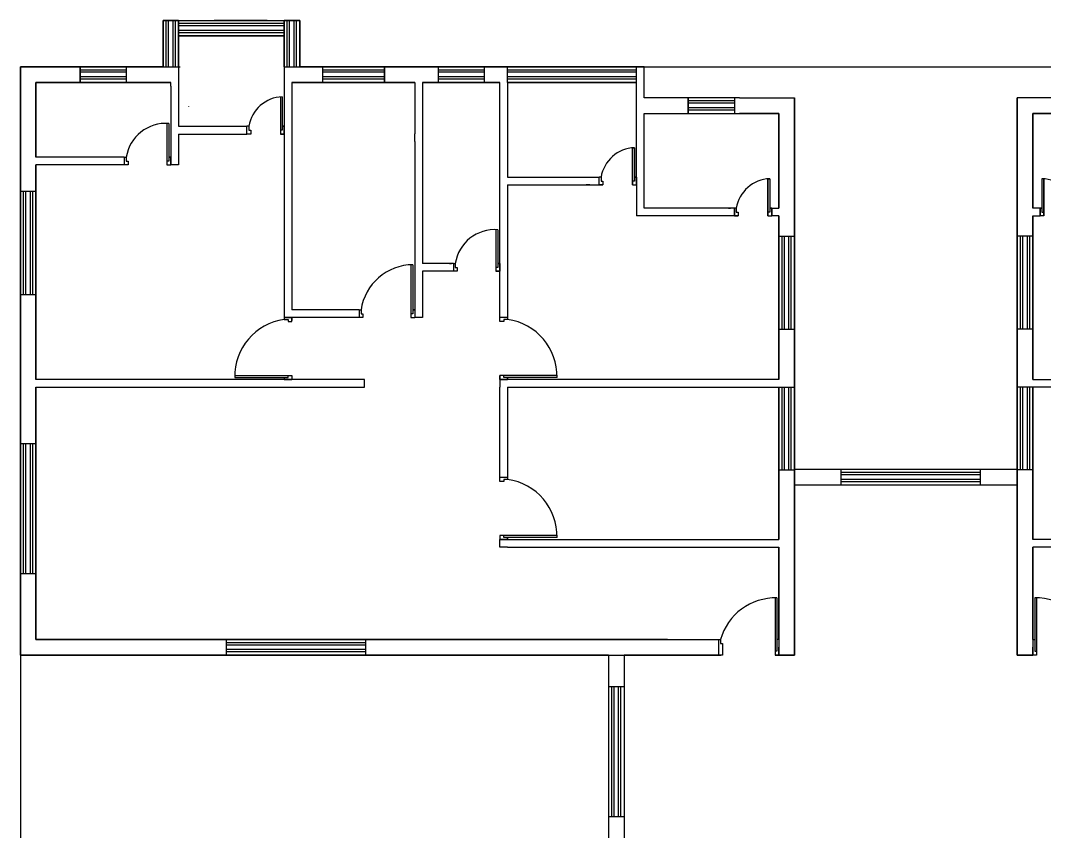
# Model space of a CAD drawing. Header units: inches. Extents: x 7 to 8291, y 3 to 1714.
# Drawn here: x 7 to 669, y 950 to 1474 of the extents above; entities that cross this region are included whole.
import ezdxf

# ---------------------------------------------------------------- set-up
doc = ezdxf.new("R2010")
doc.units = ezdxf.units.IN
doc.header["$MEASUREMENT"] = 0
doc.layers.add('doors', color=6, linetype='Continuous')
doc.layers.add('windows', color=40, linetype='Continuous')

msp = doc.modelspace()

# ---------------------------------------------------------------- linework, layer by layer
for p, q in [((99.168, 1444.109), (99.168, 1474.109)), ((99.168, 1474.109), (109.168, 1474.109)), ((177.475, 1474.109), (187.475, 1474.109)), ((177.475, 1444.109), (177.475, 1474.109)), ((177.475, 1474.109), (187.475, 1474.109)), ((187.475, 1464.109), (187.475, 1474.109)), ((109.168, 1444.109), (109.168, 1464.109)), ((177.475, 1444.109), (177.475, 1464.109)), ((187.475, 1444.109), (187.475, 1464.109)), ((187.475, 1444.109), (187.475, 1464.109)), ((7.076, 1444.109), (99.168, 1444.109)), ((7.076, 1444.109), (99.168, 1444.109)), ((109.168, 1444.109), (109.168, 1434.109)), ((177.475, 1444.109), (177.475, 1431.609)), ((404.984, 1444.109), (409.984, 1444.109)), ((409.984, 1444.109), (970.677, 1444.109)), ((409.984, 1424.109), (409.984, 1444.109)), ((17.076, 1434.109), (17.076, 1385.757)), ((17.076, 1434.109), (104.168, 1434.109)), ((17.076, 1434.109), (17.076, 1385.757)), ((104.168, 1431.609), (104.168, 1434.109)), ((182.475, 1434.109), (261.863, 1434.109)), ((261.863, 1434.109), (261.863, 1400.87)), ((266.863, 1434.109), (266.863, 1317.115)), ((266.863, 1434.109), (316.771, 1434.109)), ((266.863, 1434.109), (266.863, 1317.115)), ((316.771, 1367.843), (316.771, 1434.109)), ((321.771, 1434.109), (321.771, 1372.843)), ((404.984, 1434.109), (321.771, 1434.109)), ((404.984, 1372.843), (404.984, 1434.109)), ((437.375, 1424.109), (409.984, 1424.109)), ((471.709, 1424.109), (437.375, 1424.109)), ((471.709, 1424.109), (507.076, 1424.109)), ((686.443, 1424.109), (651.076, 1424.109)), ((115.722, 1418.658), (115.722, 1418.641)), ((409.984, 1414.109), (497.076, 1414.109)), ((409.984, 1352.843), (409.984, 1414.109)), ((497.076, 1414.109), (471.709, 1414.109)), ((497.076, 1414.109), (497.076, 1352.843)), ((661.076, 1414.109), (661.076, 1352.843)), ((748.168, 1414.109), (661.076, 1414.109)), ((661.076, 1414.109), (686.443, 1414.109)), ((109.168, 1405.757), (153.388, 1405.757)), ((153.388, 1400.757), (153.388, 1405.757)), ((109.168, 1400.757), (153.388, 1400.757)), ((109.168, 1400.757), (109.168, 1380.757)), ((261.863, 1395.87), (261.863, 1400.87)), ((261.863, 1395.87), (261.863, 1400.87)), ((261.863, 1395.87), (261.863, 1312.115)), ((261.863, 1395.87), (261.863, 1312.115)), ((74.148, 1385.757), (17.076, 1385.757)), ((74.148, 1385.757), (74.148, 1380.757)), ((104.168, 1385.757), (104.168, 1380.757)), ((17.076, 1380.757), (17.076, 1242.166)), ((17.076, 1380.757), (17.076, 1242.166)), ((74.148, 1380.757), (17.076, 1380.757)), ((109.168, 1380.757), (104.168, 1380.757)), ((321.771, 1372.843), (380.897, 1372.843)), ((372.482, 1372.843), (373.732, 1372.843)), ((380.897, 1367.843), (380.897, 1372.843)), ((404.984, 1372.843), (404.984, 1367.843)), ((316.771, 1317.115), (316.771, 1367.843)), ((316.771, 1317.115), (316.771, 1367.843)), ((321.771, 1367.843), (321.771, 1282.185)), ((321.771, 1367.843), (321.771, 1282.185)), ((321.771, 1367.843), (380.897, 1367.843)), ((374.982, 1367.843), (372.482, 1367.843)), ((404.984, 1367.843), (404.984, 1347.843)), ((468.306, 1352.843), (409.984, 1352.843)), ((443.868, 1352.936), (443.868, 1352.918)), ((464.575, 1352.843), (465.825, 1352.843)), ((468.306, 1352.843), (468.306, 1347.843)), ((492.393, 1352.843), (497.076, 1352.843)), ((492.393, 1352.843), (492.393, 1347.843)), ((665.759, 1352.843), (661.076, 1352.843)), ((665.759, 1352.843), (665.759, 1347.843)), ((468.306, 1347.843), (404.984, 1347.843)), ((468.306, 1347.843), (409.984, 1347.843)), ((467.075, 1347.843), (464.575, 1347.843)), ((497.076, 1347.843), (492.393, 1347.843)), ((497.076, 1347.843), (497.076, 1242.166)), ((661.076, 1347.843), (661.076, 1242.166)), ((661.076, 1347.843), (665.759, 1347.843)), ((286.751, 1317.115), (266.863, 1317.115)), ((284.27, 1317.115), (285.52, 1317.115)), ((284.27, 1317.115), (285.52, 1317.115)), ((286.751, 1317.115), (286.751, 1312.115)), ((316.771, 1317.115), (316.771, 1312.115)), ((261.863, 1312.115), (261.863, 1282.181)), ((266.863, 1312.115), (266.863, 1282.181)), ((286.751, 1312.115), (266.863, 1312.115)), ((286.751, 1312.115), (266.863, 1312.115)), ((266.863, 1312.115), (266.863, 1282.181)), ((286.77, 1312.115), (284.27, 1312.115)), ((286.77, 1312.115), (284.27, 1312.115)), ((316.771, 1282.185), (316.771, 1312.115)), ((316.771, 1282.185), (316.771, 1312.115)), ((225.843, 1287.181), (182.475, 1287.181)), ((225.843, 1287.181), (182.475, 1287.181)), ((225.843, 1287.181), (225.843, 1282.181)), ((261.863, 1287.181), (261.863, 1282.181)), ((182.475, 1282.181), (177.475, 1282.181)), ((225.843, 1282.181), (182.475, 1282.181)), ((225.843, 1282.181), (182.475, 1282.181)), ((266.863, 1282.181), (261.863, 1282.181)), ((266.863, 1282.181), (261.863, 1282.181)), ((321.771, 1282.185), (316.771, 1282.185)), ((177.475, 1242.166), (17.076, 1242.166)), ((177.475, 1242.166), (182.475, 1242.166)), ((229.274, 1242.166), (182.475, 1242.166)), ((229.274, 1237.166), (229.274, 1242.166)), ((229.274, 1239.666), (229.274, 1239.666)), ((316.771, 1242.166), (316.771, 1237.166)), ((316.771, 1242.166), (321.771, 1242.166)), ((409.984, 1242.166), (321.771, 1242.166)), ((497.076, 1242.166), (409.984, 1242.166)), ((661.076, 1242.166), (748.168, 1242.166)), ((17.076, 1237.166), (17.076, 1074.109)), ((17.076, 1237.166), (17.076, 1074.109)), ((17.076, 1237.166), (229.274, 1237.166)), ((316.771, 1178.832), (316.771, 1237.166)), ((321.771, 1237.166), (321.771, 1178.832)), ((321.771, 1237.166), (497.076, 1237.166)), ((497.076, 1237.166), (497.076, 1138.812)), ((661.076, 1237.166), (661.076, 1138.812)), ((836.381, 1237.166), (661.076, 1237.166)), ((321.771, 1178.832), (316.771, 1178.832)), ((507.076, 1184.126), (651.076, 1184.126)), ((507.076, 1174.126), (651.076, 1174.126)), ((627.223, 1174.304), (627.223, 1174.322)), ((316.771, 1133.812), (316.771, 1138.812)), ((321.771, 1138.812), (316.771, 1138.812)), ((321.771, 1138.812), (497.076, 1138.812)), ((409.984, 1138.588), (404.984, 1138.588)), ((836.381, 1138.812), (661.076, 1138.812)), ((321.771, 1133.812), (316.771, 1133.812)), ((321.771, 1133.812), (497.076, 1133.812)), ((497.076, 1133.812), (497.076, 1074.109)), ((661.076, 1133.812), (661.076, 1074.109)), ((836.381, 1133.812), (661.076, 1133.812)), ((7.076, 1074.126), (7.076, 930.126)), ((17.076, 1074.126), (425.076, 1074.126)), ((17.076, 1074.126), (170.027, 1074.126)), ((17.076, 1074.109), (458.097, 1074.109)), ((196.048, 1074.126), (196.048, 1074.109)), ((377.076, 1074.126), (377.076, 1074.109)), ((387.076, 1074.126), (387.076, 1074.109)), ((458.097, 1074.109), (458.097, 1064.126)), ((497.076, 1074.109), (497.076, 1064.126)), ((507.076, 1074.126), (507.076, 1074.109)), ((507.076, 1074.126), (507.076, 1074.109)), ((507.076, 1074.126), (507.076, 1074.109)), ((651.076, 1074.126), (651.076, 1074.109)), ((661.076, 1074.109), (661.076, 1064.126)), ((17.076, 1064.126), (387.076, 1064.126)), ((17.076, 1064.126), (387.076, 1064.126)), ((17.076, 1064.126), (377.076, 1064.126)), ((387.076, 1064.126), (387.076, 930.126)), ((387.076, 1064.126), (397.076, 1064.126)), ((397.076, 1064.126), (397.076, 930.126)), ((397.076, 1064.126), (459.556, 1064.126)), ((397.076, 1064.126), (459.556, 1064.126)), ((458.097, 1064.126), (397.076, 1064.126))]:
    msp.add_line(p, q)
at = {"color": 31, "true_color": 0xfecc66}
for p, q in [((537.223, 1174.304), (537.223, 1184.304)), ((627.223, 1174.304), (627.223, 1184.304)), ((397.032, 1043.687), (387.032, 1043.687)), ((397.032, 959.687), (387.032, 959.687)), ((397.032, 959.687), (387.032, 959.687))]:
    msp.add_line(p, q, dxfattribs=at)
for points in [[(387.076, 1064.126), (7.076, 1064.126), (7.076, 1444.109), (110.253, 1444.109)], [(387.076, 1064.126), (7.076, 1064.126), (7.076, 1444.109), (110.253, 1444.109)], [(99.168, 1444.109), (7.076, 1444.109), (7.076, 1064.126), (377.076, 1064.126)], [(377.076, 1064.126), (7.076, 1064.126), (7.076, 1444.109), (99.168, 1444.109)], [(377.076, 1064.126), (7.076, 1064.126), (7.076, 1444.109), (99.168, 1444.109)], [(377.076, 1064.126), (7.076, 1064.126), (7.076, 1444.109), (99.168, 1444.109)], [(7.076, 1314.126), (7.076, 1444.109), (99.168, 1444.109)], [(7.076, 1314.126), (7.076, 1444.109), (99.168, 1444.109)], [(409.984, 1444.109), (187.475, 1444.109)], [(187.475, 1444.109), (409.984, 1444.109)], [(187.475, 1444.109), (409.984, 1444.109)], [(187.475, 1444.109), (409.984, 1444.109)], [(187.475, 1444.109), (404.984, 1444.109)], [(187.475, 1444.109), (404.984, 1444.109)], [(187.475, 1444.109), (404.984, 1444.109)], [(187.475, 1444.109), (404.984, 1444.109)], [(17.076, 1385.757), (17.076, 1434.109), (104.168, 1434.109)], [(104.168, 1434.109), (17.076, 1434.109), (17.076, 1385.757)], [(17.076, 1385.757), (17.076, 1434.109), (104.168, 1434.109)], [(17.076, 1385.757), (17.076, 1434.109), (104.168, 1434.109)], [(17.076, 1385.757), (17.076, 1434.109), (104.168, 1434.109)], [(104.168, 1431.609), (104.168, 1380.757)], [(109.168, 1434.109), (109.168, 1405.757)], [(177.475, 1431.609), (177.475, 1380.757)], [(182.475, 1434.109), (261.863, 1434.109)], [(261.863, 1434.109), (182.475, 1434.109)], [(182.475, 1434.109), (182.475, 1395.87)], [(182.475, 1434.109), (261.863, 1434.109)], [(266.863, 1434.109), (316.771, 1434.109)], [(316.771, 1434.109), (266.863, 1434.109)], [(266.863, 1434.109), (316.771, 1434.109)], [(507.076, 1424.109), (507.076, 1064.126), (494.576, 1064.126)], [(507.076, 1424.109), (507.076, 1064.126), (494.576, 1064.126)], [(507.076, 1424.109), (507.076, 1064.126), (494.576, 1064.126)], [(507.076, 1424.109), (507.076, 1064.126), (494.576, 1064.126)], [(497.076, 1064.126), (507.076, 1064.126), (507.076, 1424.109)], [(507.076, 1424.109), (507.076, 1064.126), (497.076, 1064.126)], [(507.076, 1424.109), (507.076, 1064.126), (497.076, 1064.126)], [(507.076, 1424.109), (507.076, 1064.126), (497.076, 1064.126)], [(661.076, 1064.126), (651.076, 1064.126), (651.076, 1424.109)], [(651.076, 1424.109), (651.076, 1064.126), (661.076, 1064.126)], [(661.076, 1064.126), (651.076, 1064.126), (651.076, 1424.109)], [(651.076, 1424.109), (651.076, 1064.126), (661.076, 1064.126)], [(651.076, 1424.109), (651.076, 1064.126), (661.076, 1064.126)], [(651.076, 1424.109), (651.076, 1064.126), (661.076, 1064.126)], [(497.076, 1414.109), (497.076, 1352.843)], [(497.076, 1352.843), (497.076, 1414.109)], [(497.076, 1414.109), (497.076, 1352.843)], [(661.076, 1414.109), (661.076, 1352.843)], [(661.076, 1352.843), (661.076, 1414.109)], [(661.076, 1414.109), (661.076, 1352.843)], [(182.475, 1395.87), (182.475, 1287.181)], [(182.475, 1395.87), (182.475, 1287.181)], [(17.076, 1242.166), (17.076, 1380.757)], [(17.076, 1380.757), (17.076, 1242.166)], [(17.076, 1242.166), (17.076, 1380.757)], [(177.475, 1380.757), (177.475, 1282.181)], [(177.475, 1380.757), (177.475, 1282.181)], [(497.076, 1347.843), (497.076, 1242.166)], [(497.076, 1242.166), (497.076, 1347.843)], [(497.076, 1347.843), (497.076, 1242.166)], [(661.076, 1347.843), (661.076, 1242.166)], [(661.076, 1242.166), (661.076, 1347.843)], [(661.076, 1347.843), (661.076, 1242.166)], [(425.076, 1074.126), (17.076, 1074.126), (17.076, 1237.166)], [(17.076, 1237.166), (17.076, 1074.109), (458.097, 1074.109)], [(425.076, 1074.126), (17.076, 1074.126), (17.076, 1237.166)], [(497.076, 1237.166), (497.076, 1138.812)], [(497.076, 1138.812), (497.076, 1237.166)], [(497.076, 1237.166), (497.076, 1138.812)], [(661.076, 1237.166), (661.076, 1138.812)], [(661.076, 1138.812), (661.076, 1237.166)], [(661.076, 1237.166), (661.076, 1138.812)], [(497.076, 1074.109), (497.076, 1133.812)], [(497.076, 1133.812), (497.076, 1074.126)], [(661.076, 1074.109), (661.076, 1133.812)], [(661.076, 1133.812), (661.076, 1074.126)], [(459.556, 1064.126), (397.076, 1064.126)], [(459.556, 1064.126), (397.076, 1064.126)], [(459.556, 1064.126), (397.076, 1064.126)], [(459.556, 1064.126), (397.076, 1064.126)]]:
    msp.add_lwpolyline(points)
for points in [[(537.223, 1182.304), (627.223, 1182.304)], [(537.223, 1180.804), (627.223, 1180.804)], [(537.223, 1177.804), (627.223, 1177.804)], [(537.223, 1176.304), (627.223, 1176.304)], [(389.032, 959.687), (389.032, 1043.687)], [(390.532, 959.687), (390.532, 1043.687)], [(393.532, 959.687), (393.532, 1043.687)], [(395.032, 959.687), (395.032, 1043.687)]]:
    msp.add_lwpolyline(points, dxfattribs=at)
msp.add_arc((461.076, 1074.109), 36, 179.972144, 180)
at = {"layer": 'doors', "color": 215, "true_color": 0xa953a0}
for p, q in [((174.975, 1424.73), (174.975, 1400.757)), ((174.975, 1424.714), (174.975, 1400.757)), ((176.225, 1424.811), (176.225, 1403.257)), ((176.225, 1424.811), (176.225, 1403.257)), ((101.668, 1407.634), (101.668, 1380.757)), ((101.668, 1404.714), (101.668, 1380.757)), ((102.918, 1407.568), (102.918, 1383.257)), ((102.918, 1404.811), (102.918, 1383.257)), ((154.638, 1405.757), (153.388, 1405.757)), ((153.388, 1400.757), (153.388, 1405.757)), ((154.638, 1405.757), (154.638, 1403.257)), ((154.638, 1403.257), (155.888, 1403.257)), ((155.888, 1403.257), (155.888, 1400.757)), ((176.225, 1403.257), (174.975, 1403.257)), ((176.225, 1403.257), (174.975, 1403.257)), ((176.225, 1405.757), (177.475, 1405.757)), ((155.888, 1400.757), (153.388, 1400.757)), ((155.888, 1400.757), (153.388, 1400.757)), ((177.475, 1400.757), (174.975, 1400.757)), ((174.975, 1400.757), (177.475, 1400.757)), ((177.475, 1400.757), (174.975, 1400.757)), ((402.484, 1391.816), (403.734, 1391.897)), ((402.484, 1367.843), (402.484, 1391.816)), ((403.734, 1391.897), (403.734, 1372.843)), ((74.148, 1385.757), (74.148, 1380.757)), ((74.148, 1385.757), (75.398, 1385.757)), ((75.398, 1385.757), (75.398, 1383.257)), ((75.398, 1385.757), (75.398, 1383.257)), ((75.398, 1383.257), (76.648, 1383.257)), ((76.648, 1383.257), (76.648, 1380.757)), ((76.648, 1383.257), (76.648, 1380.757)), ((102.918, 1383.257), (101.668, 1383.257)), ((102.918, 1383.257), (101.668, 1383.257)), ((104.168, 1385.757), (102.918, 1385.757)), ((102.918, 1385.757), (104.168, 1385.757)), ((104.168, 1380.757), (104.168, 1385.757)), ((104.168, 1385.757), (104.168, 1380.757)), ((76.648, 1380.757), (74.148, 1380.757)), ((101.668, 1380.757), (104.168, 1380.757)), ((382.147, 1372.843), (380.897, 1372.843)), ((380.897, 1367.843), (380.897, 1372.843)), ((382.147, 1372.843), (382.147, 1370.343)), ((382.147, 1370.343), (383.397, 1370.343)), ((383.397, 1370.343), (383.397, 1367.843)), ((403.734, 1370.343), (402.484, 1370.343)), ((402.484, 1370.343), (402.484, 1367.843)), ((404.984, 1372.843), (403.734, 1372.843)), ((403.734, 1372.843), (403.734, 1370.343)), ((404.984, 1367.843), (404.984, 1372.843)), ((489.893, 1371.816), (491.143, 1371.897)), ((489.893, 1347.843), (489.893, 1371.816)), ((491.143, 1371.897), (491.143, 1352.843)), ((668.259, 1371.816), (667.009, 1371.897)), ((667.009, 1371.897), (667.009, 1352.843)), ((668.259, 1347.843), (668.259, 1371.816)), ((383.397, 1367.843), (380.897, 1367.843)), ((402.484, 1367.843), (404.984, 1367.843)), ((469.556, 1352.843), (468.306, 1352.843)), ((468.306, 1347.843), (468.306, 1352.843)), ((469.556, 1352.843), (469.556, 1350.343)), ((469.556, 1350.343), (470.806, 1350.343)), ((470.806, 1350.343), (470.806, 1347.843)), ((491.143, 1350.343), (489.893, 1350.343)), ((489.893, 1350.343), (489.893, 1347.843)), ((492.393, 1352.843), (491.143, 1352.843)), ((491.143, 1352.843), (491.143, 1350.343)), ((492.393, 1347.843), (492.393, 1352.843)), ((665.759, 1347.843), (665.759, 1352.843)), ((665.759, 1352.843), (667.009, 1352.843)), ((667.009, 1352.843), (667.009, 1350.343)), ((667.009, 1350.343), (668.259, 1350.343)), ((668.259, 1350.343), (668.259, 1347.843)), ((470.806, 1347.843), (468.306, 1347.843)), ((489.893, 1347.843), (492.393, 1347.843)), ((668.259, 1347.843), (665.759, 1347.843)), ((314.271, 1338.992), (314.271, 1312.115)), ((314.271, 1338.992), (314.271, 1312.115)), ((315.521, 1338.926), (315.521, 1314.615)), ((315.521, 1338.926), (315.521, 1314.615)), ((286.751, 1317.115), (286.751, 1312.115)), ((286.751, 1317.115), (288.001, 1317.115)), ((286.751, 1317.115), (286.751, 1312.115)), ((288.001, 1317.115), (288.001, 1314.615)), ((288.001, 1317.115), (288.001, 1314.615)), ((288.001, 1317.115), (288.001, 1314.615)), ((288.001, 1317.115), (288.001, 1314.615)), ((316.771, 1317.115), (316.771, 1312.115)), ((316.771, 1317.115), (316.771, 1312.115)), ((259.363, 1316.308), (259.363, 1282.181)), ((259.363, 1316.308), (259.363, 1282.181)), ((260.613, 1316.343), (260.613, 1284.681)), ((260.613, 1316.343), (260.613, 1284.681)), ((289.251, 1312.115), (286.751, 1312.115)), ((288.001, 1314.615), (289.251, 1314.615)), ((288.001, 1314.615), (289.251, 1314.615)), ((289.251, 1314.615), (289.251, 1312.115)), ((289.251, 1314.615), (289.251, 1312.115)), ((289.251, 1314.615), (289.251, 1312.115)), ((289.251, 1314.615), (289.251, 1312.115)), ((315.521, 1314.615), (314.271, 1314.615)), ((315.521, 1314.615), (314.271, 1314.615)), ((315.521, 1314.615), (314.271, 1314.615)), ((315.521, 1314.615), (314.271, 1314.615)), ((315.521, 1314.615), (314.271, 1314.615)), ((315.521, 1314.615), (314.271, 1314.615)), ((314.271, 1312.115), (316.771, 1312.115)), ((314.271, 1312.115), (316.771, 1312.115)), ((225.843, 1287.181), (225.843, 1282.181)), ((225.843, 1287.181), (227.093, 1287.181)), ((225.843, 1287.181), (225.843, 1282.181)), ((225.843, 1287.181), (227.093, 1287.181)), ((227.093, 1287.181), (227.093, 1284.681)), ((227.093, 1287.181), (227.093, 1284.681)), ((227.093, 1287.181), (227.093, 1284.681)), ((227.093, 1287.181), (227.093, 1284.681)), ((227.093, 1284.681), (228.343, 1284.681)), ((227.093, 1284.681), (228.343, 1284.681)), ((228.343, 1284.681), (228.343, 1282.181)), ((228.343, 1284.681), (228.343, 1282.181)), ((228.343, 1284.681), (228.343, 1282.181)), ((228.343, 1284.681), (228.343, 1282.181)), ((260.613, 1284.681), (259.363, 1284.681)), ((260.613, 1284.681), (259.363, 1284.681)), ((261.863, 1287.181), (261.863, 1282.181)), ((261.863, 1287.181), (261.863, 1282.181)), ((177.475, 1282.185), (177.475, 1280.935)), ((177.475, 1282.185), (182.475, 1282.185)), ((177.475, 1282.185), (177.475, 1280.935)), ((177.475, 1282.185), (182.475, 1282.185)), ((177.475, 1280.935), (179.975, 1280.935)), ((177.475, 1280.935), (179.975, 1280.935)), ((179.975, 1280.935), (179.975, 1279.685)), ((179.975, 1280.935), (179.975, 1279.685)), ((179.975, 1279.685), (182.475, 1279.685)), ((179.975, 1279.685), (182.475, 1279.685)), ((182.475, 1279.685), (182.475, 1282.185)), ((182.475, 1279.685), (182.475, 1282.185)), ((228.343, 1282.181), (225.843, 1282.181)), ((228.343, 1282.181), (225.843, 1282.181)), ((259.363, 1282.181), (261.863, 1282.181)), ((259.363, 1282.181), (261.863, 1282.181)), ((321.771, 1282.185), (316.771, 1282.185)), ((316.771, 1279.685), (316.771, 1282.185)), ((321.771, 1282.185), (316.771, 1282.185)), ((316.771, 1279.685), (316.771, 1282.185)), ((319.271, 1279.685), (316.771, 1279.685)), ((319.271, 1279.685), (316.771, 1279.685)), ((321.771, 1280.935), (319.271, 1280.935)), ((319.271, 1280.935), (319.271, 1279.685)), ((321.771, 1280.935), (319.271, 1280.935)), ((319.271, 1280.935), (319.271, 1279.685)), ((321.771, 1282.185), (321.771, 1280.935)), ((321.771, 1282.185), (321.771, 1280.935)), ((145.55, 1244.666), (182.475, 1244.666)), ((153.723, 1244.666), (182.475, 1244.666)), ((179.975, 1243.416), (179.975, 1244.666)), ((179.975, 1243.416), (179.975, 1244.666)), ((182.475, 1244.666), (182.475, 1242.166)), ((345.522, 1244.666), (316.771, 1244.666)), ((353.695, 1244.666), (316.771, 1244.666)), ((316.771, 1244.666), (316.771, 1242.166)), ((319.271, 1243.416), (319.271, 1244.666)), ((319.271, 1243.416), (319.271, 1244.666)), ((145.528, 1243.416), (179.975, 1243.416)), ((153.76, 1243.416), (179.975, 1243.416)), ((177.475, 1242.166), (182.475, 1242.166)), ((321.771, 1242.166), (316.771, 1242.166)), ((345.486, 1243.416), (319.271, 1243.416)), ((353.717, 1243.416), (319.271, 1243.416)), ((321.771, 1178.832), (316.771, 1178.832)), ((316.771, 1176.332), (316.771, 1178.832)), ((321.771, 1178.832), (321.771, 1177.582)), ((319.271, 1176.332), (316.771, 1176.332)), ((321.771, 1177.582), (319.271, 1177.582)), ((319.271, 1177.582), (319.271, 1176.332)), ((345.522, 1141.312), (316.771, 1141.312)), ((316.771, 1141.312), (316.771, 1138.812)), ((353.695, 1141.312), (316.771, 1141.312)), ((316.771, 1141.312), (316.771, 1138.812)), ((321.771, 1138.812), (316.771, 1138.812)), ((316.771, 1138.812), (321.771, 1138.812)), ((321.771, 1138.812), (316.771, 1138.812)), ((319.271, 1140.062), (319.271, 1141.312)), ((319.271, 1140.062), (319.271, 1141.312)), ((345.486, 1140.062), (319.271, 1140.062)), ((353.717, 1140.062), (319.271, 1140.062)), ((321.771, 1140.062), (321.771, 1138.812)), ((321.771, 1138.812), (321.771, 1140.062)), ((494.576, 1101.05), (494.576, 1064.126)), ((495.826, 1101.073), (495.826, 1066.626)), ((662.326, 1101.073), (662.326, 1066.626)), ((663.576, 1101.05), (663.576, 1064.126)), ((494.576, 1092.877), (494.576, 1064.126)), ((495.826, 1092.841), (495.826, 1066.626)), ((662.326, 1092.841), (662.326, 1066.626)), ((663.576, 1092.877), (663.576, 1064.126)), ((458.097, 1074.109), (459.347, 1074.109)), ((458.097, 1074.109), (458.097, 1064.126)), ((459.347, 1074.109), (459.347, 1071.609)), ((459.347, 1071.609), (460.597, 1071.609)), ((460.597, 1071.609), (460.597, 1064.126)), ((495.826, 1066.626), (494.576, 1066.626)), ((495.826, 1066.626), (494.576, 1066.626)), ((497.076, 1069.126), (497.076, 1064.126)), ((661.076, 1069.126), (661.076, 1064.126)), ((662.326, 1066.626), (663.576, 1066.626)), ((662.326, 1066.626), (663.576, 1066.626)), ((460.597, 1064.126), (458.097, 1064.126)), ((494.576, 1064.126), (497.076, 1064.126)), ((663.576, 1064.126), (661.076, 1064.126))]:
    msp.add_line(p, q, dxfattribs=at)
at = {"layer": 'doors'}
for p, q in [((177.475, 1405.757), (176.225, 1405.757)), ((177.475, 1405.757), (176.225, 1405.757)), ((177.475, 1400.757), (177.475, 1405.757)), ((177.475, 1400.757), (177.475, 1405.757)), ((402.484, 1391.816), (402.484, 1367.843)), ((402.484, 1391.8), (402.484, 1367.843)), ((403.734, 1391.897), (403.734, 1370.343)), ((403.734, 1391.897), (403.734, 1370.343)), ((403.734, 1370.343), (402.484, 1370.343)), ((403.734, 1370.343), (402.484, 1370.343)), ((404.984, 1372.843), (403.734, 1372.843)), ((404.984, 1372.843), (403.734, 1372.843)), ((403.734, 1372.843), (404.984, 1372.843)), ((404.984, 1367.843), (404.984, 1372.843)), ((404.984, 1367.843), (404.984, 1372.843)), ((489.893, 1371.816), (489.893, 1347.843)), ((489.893, 1371.8), (489.893, 1347.843)), ((491.143, 1371.897), (491.143, 1350.343)), ((491.143, 1371.897), (491.143, 1350.343)), ((667.009, 1371.897), (667.009, 1350.343)), ((667.009, 1371.897), (667.009, 1350.343)), ((668.259, 1371.816), (668.259, 1347.843)), ((668.259, 1371.8), (668.259, 1347.843)), ((380.897, 1367.843), (383.397, 1367.843)), ((491.143, 1350.343), (489.893, 1350.343)), ((491.143, 1350.343), (489.893, 1350.343)), ((492.393, 1352.843), (491.143, 1352.843)), ((492.393, 1352.843), (491.143, 1352.843)), ((491.143, 1352.843), (492.393, 1352.843)), ((492.393, 1347.843), (492.393, 1352.843)), ((492.393, 1347.843), (492.393, 1352.843)), ((665.759, 1352.843), (667.009, 1352.843)), ((665.759, 1347.843), (665.759, 1352.843)), ((665.759, 1352.843), (667.009, 1352.843)), ((667.009, 1352.843), (665.759, 1352.843)), ((665.759, 1347.843), (665.759, 1352.843)), ((667.009, 1350.343), (668.259, 1350.343)), ((667.009, 1350.343), (668.259, 1350.343)), ((468.306, 1347.843), (470.806, 1347.843)), ((314.271, 1336.088), (314.271, 1312.115)), ((314.271, 1336.088), (314.271, 1312.115)), ((314.271, 1336.072), (314.271, 1312.115)), ((314.271, 1336.072), (314.271, 1312.115)), ((315.521, 1336.169), (315.521, 1314.615)), ((315.521, 1336.169), (315.521, 1314.615)), ((315.521, 1336.169), (315.521, 1314.615)), ((315.521, 1336.169), (315.521, 1314.615)), ((316.771, 1317.115), (315.521, 1317.115)), ((316.771, 1317.115), (315.521, 1317.115)), ((315.521, 1317.115), (316.771, 1317.115)), ((316.771, 1317.115), (315.521, 1317.115)), ((316.771, 1317.115), (315.521, 1317.115)), ((315.521, 1317.115), (316.771, 1317.115)), ((316.771, 1312.115), (316.771, 1317.115)), ((316.771, 1312.115), (316.771, 1317.115)), ((316.771, 1312.115), (316.771, 1317.115)), ((316.771, 1312.115), (316.771, 1317.115)), ((316.771, 1312.115), (314.271, 1312.115)), ((314.271, 1312.115), (316.771, 1312.115)), ((316.771, 1312.115), (314.271, 1312.115)), ((316.771, 1312.115), (314.271, 1312.115)), ((314.271, 1312.115), (316.771, 1312.115)), ((316.771, 1312.115), (314.271, 1312.115)), ((261.863, 1287.181), (260.613, 1287.181)), ((261.863, 1287.181), (260.613, 1287.181)), ((182.475, 1244.666), (182.475, 1242.166)), ((316.771, 1242.166), (316.771, 1244.666)), ((316.771, 1244.666), (316.771, 1242.166)), ((182.475, 1242.166), (177.475, 1242.166)), ((316.771, 1242.166), (321.771, 1242.166)), ((321.771, 1243.416), (321.771, 1242.166)), ((321.771, 1242.166), (321.771, 1243.416)), ((497.076, 1074.126), (495.826, 1074.126)), ((497.076, 1074.126), (497.076, 1064.126)), ((661.076, 1074.126), (661.076, 1064.126)), ((661.076, 1074.126), (662.326, 1074.126)), ((497.076, 1064.126), (497.076, 1069.126)), ((661.076, 1064.126), (661.076, 1069.126)), ((494.576, 1064.126), (497.076, 1064.126)), ((494.576, 1064.126), (497.076, 1064.126)), ((663.576, 1064.126), (661.076, 1064.126)), ((663.576, 1064.126), (661.076, 1064.126))]:
    msp.add_line(p, q, dxfattribs=at)
at = {"layer": 'doors', "color": 215, "true_color": 0xa953a0}
for points in [[(102.918, 1385.757), (104.168, 1385.757)], [(315.521, 1317.115), (316.771, 1317.115)], [(315.521, 1317.115), (316.771, 1317.115)], [(260.613, 1287.181), (261.863, 1287.181)], [(260.613, 1287.181), (261.863, 1287.181)], [(182.475, 1282.185), (182.475, 1280.241)], [(182.475, 1282.185), (182.475, 1280.241)], [(177.475, 1243.416), (177.475, 1242.166)], [(177.475, 1243.416), (177.475, 1242.166)], [(321.771, 1243.416), (321.771, 1242.166)], [(321.771, 1140.062), (321.771, 1138.812)]]:
    msp.add_lwpolyline(points, dxfattribs=at)
at = {"layer": 'doors'}
msp.add_lwpolyline([(182.475, 1244.666), (182.475, 1242.166)], dxfattribs=at)
at = {"layer": 'doors', "color": 215, "true_color": 0xa953a0}
for centre, radius, start, end in [((177.071, 1402.097), 22.73, 92.134277, 170.734527), ((100.942, 1381.795), 25.849, 85.615091, 171.184415), ((404.58, 1369.183), 22.73, 92.134277, 170.734527), ((491.99, 1349.183), 22.73, 92.134277, 170.734527), ((666.162, 1349.183), 22.73, 9.265473, 87.865723), ((313.545, 1313.153), 25.849, 85.615091, 171.184415), ((313.545, 1313.153), 25.849, 85.615091, 171.184415), ((260.967, 1282.091), 34.254, 90.592849, 171.455243), ((260.967, 1282.091), 34.254, 90.592849, 171.455243), ((182.536, 1244.265), 37.018, 97.858904, 181.314978), ((316.709, 1244.265), 37.018, 358.685022, 82.141096), ((316.709, 1140.912), 37.018, 358.685022, 82.141096), ((494.976, 1064.065), 37.018, 88.685022, 164.256503), ((663.175, 1064.065), 37.018, 15.743497, 91.314978)]:
    msp.add_arc(centre, radius, start, end, dxfattribs=at)
at = {"layer": 'windows'}
for p, q in [((99.168, 1474.109), (99.168, 1444.109)), ((109.168, 1464.109), (109.168, 1474.109)), ((109.168, 1474.109), (177.475, 1474.109)), ((109.168, 1474.109), (177.475, 1474.109)), ((109.168, 1455.121), (109.168, 1474.109)), ((109.168, 1474.109), (109.168, 1444.109)), ((109.168, 1474.109), (109.168, 1444.109)), ((166.463, 1474.109), (132.128, 1474.109)), ((177.475, 1461.609), (177.475, 1474.109)), ((177.475, 1474.109), (177.475, 1444.109)), ((187.475, 1464.109), (187.475, 1474.109)), ((187.475, 1455.121), (187.475, 1474.109)), ((187.475, 1474.109), (187.475, 1444.109)), ((187.475, 1474.109), (187.475, 1444.109)), ((109.168, 1464.109), (177.475, 1464.109)), ((45.668, 1434.109), (45.668, 1444.109)), ((99.168, 1444.109), (109.168, 1444.109)), ((177.475, 1444.109), (187.475, 1444.109)), ((250.955, 1444.109), (216.62, 1444.109)), ((242.168, 1444.109), (242.168, 1434.109)), ((276.858, 1444.109), (276.858, 1434.109)), ((378.537, 1444.109), (344.202, 1444.109)), ((321.771, 1434.109), (404.984, 1434.109)), ((471.709, 1424.109), (437.375, 1424.109)), ((438.529, 1414.109), (438.529, 1424.109)), ((497.076, 1334.666), (507.076, 1334.666)), ((497.076, 1334.666), (507.076, 1334.666)), ((661.076, 1334.666), (651.076, 1334.666)), ((661.076, 1334.666), (651.076, 1334.666)), ((497.076, 1274.666), (507.076, 1274.666)), ((497.076, 1274.666), (507.076, 1274.666)), ((661.076, 1274.666), (651.076, 1274.666)), ((661.076, 1274.666), (651.076, 1274.666)), ((110.027, 1074.126), (110.027, 1074.109)), ((140.027, 1074.126), (140.027, 1064.126)), ((170.027, 1074.126), (170.027, 1074.109)), ((200.027, 1074.126), (200.027, 1074.109))]:
    msp.add_line(p, q, dxfattribs=at)
at = {"layer": 'windows', "color": 31, "true_color": 0xfecc66}
for p, q in [((109.168, 1474.109), (99.168, 1474.109)), ((109.168, 1474.109), (109.168, 1464.109)), ((177.475, 1464.109), (177.475, 1474.109)), ((187.475, 1474.109), (177.475, 1474.109)), ((187.475, 1474.109), (187.475, 1464.109)), ((45.668, 1444.109), (45.668, 1434.109)), ((75.668, 1434.109), (75.668, 1444.109)), ((99.168, 1444.109), (109.168, 1444.109)), ((177.475, 1444.109), (187.475, 1444.109)), ((202.17, 1444.109), (202.17, 1434.109)), ((242.168, 1434.109), (242.168, 1444.109)), ((276.858, 1444.109), (276.858, 1434.109)), ((306.858, 1434.109), (306.858, 1444.109)), ((321.771, 1434.109), (321.771, 1444.109)), ((404.984, 1434.109), (404.984, 1444.109)), ((438.529, 1424.109), (438.529, 1414.109)), ((468.529, 1414.109), (468.529, 1424.109)), ((17.076, 1363.643), (7.076, 1363.643)), ((17.076, 1296.921), (7.076, 1296.921)), ((497.076, 1237.166), (507.076, 1237.166)), ((661.076, 1237.166), (651.076, 1237.166)), ((17.076, 1200.666), (7.076, 1200.666)), ((497.076, 1183.763), (507.076, 1183.763)), ((661.076, 1183.763), (651.076, 1183.763)), ((17.076, 1116.666), (7.076, 1116.666)), ((17.076, 1116.666), (7.076, 1116.666)), ((140.027, 1074.126), (140.027, 1064.126)), ((230.027, 1074.126), (230.027, 1064.126))]:
    msp.add_line(p, q, dxfattribs=at)
at = {"layer": 'windows'}
for points in [[(99.168, 1474.109), (99.168, 1444.109)], [(99.168, 1444.109), (99.168, 1474.109)], [(99.168, 1474.109), (99.168, 1444.109)], [(99.168, 1474.109), (99.168, 1444.109)], [(177.475, 1474.109), (177.475, 1444.109)], [(177.475, 1444.109), (177.475, 1474.109)], [(177.475, 1474.109), (177.475, 1444.109)], [(177.475, 1474.109), (177.475, 1444.109)], [(109.168, 1464.109), (177.475, 1464.109)], [(177.475, 1464.109), (109.168, 1464.109)], [(109.168, 1464.109), (177.475, 1464.109)], [(109.168, 1464.109), (177.475, 1464.109)], [(202.17, 1444.109), (202.17, 1434.109)], [(321.771, 1434.109), (404.984, 1434.109)], [(404.984, 1434.109), (321.771, 1434.109)], [(321.771, 1434.109), (404.984, 1434.109)], [(17.076, 1279.499), (17.076, 1363.643)]]:
    msp.add_lwpolyline(points, dxfattribs=at)
at = {"layer": 'windows', "color": 31, "true_color": 0xfecc66}
for points in [[(101.168, 1444.109), (101.168, 1474.109)], [(102.668, 1444.109), (102.668, 1474.109)], [(105.668, 1444.109), (105.668, 1474.109)], [(107.168, 1444.109), (107.168, 1474.109)], [(177.475, 1472.109), (109.168, 1472.109)], [(177.475, 1470.609), (109.168, 1470.609)], [(179.475, 1444.109), (179.475, 1474.109)], [(180.975, 1444.109), (180.975, 1474.109)], [(183.975, 1444.109), (183.975, 1474.109)], [(185.475, 1444.109), (185.475, 1474.109)], [(177.475, 1467.609), (109.168, 1467.609)], [(177.475, 1466.109), (109.168, 1466.109)], [(75.668, 1442.109), (45.668, 1442.109)], [(75.668, 1440.609), (45.668, 1440.609)], [(75.668, 1437.609), (45.668, 1437.609)], [(75.668, 1436.109), (45.668, 1436.109)], [(242.168, 1442.109), (202.17, 1442.109)], [(242.168, 1440.609), (202.17, 1440.609)], [(242.168, 1437.609), (202.17, 1437.609)], [(242.168, 1436.109), (202.17, 1436.109)], [(306.858, 1442.109), (276.858, 1442.109)], [(306.858, 1440.609), (276.858, 1440.609)], [(306.858, 1437.609), (276.858, 1437.609)], [(306.858, 1436.109), (276.858, 1436.109)], [(404.984, 1442.109), (321.771, 1442.109)], [(404.984, 1440.609), (321.771, 1440.609)], [(404.984, 1437.609), (321.771, 1437.609)], [(404.984, 1436.109), (321.771, 1436.109)], [(468.529, 1422.109), (438.529, 1422.109)], [(468.529, 1420.609), (438.529, 1420.609)], [(468.529, 1417.609), (438.529, 1417.609)], [(468.529, 1416.109), (438.529, 1416.109)], [(9.076, 1296.921), (9.076, 1363.643)], [(10.576, 1296.921), (10.576, 1363.643)], [(13.576, 1296.921), (13.576, 1363.643)], [(15.076, 1296.921), (15.076, 1363.643)], [(9.076, 1296.921), (9.076, 1330.347)], [(10.576, 1296.921), (10.576, 1330.347)], [(13.576, 1296.921), (13.576, 1330.347)], [(15.076, 1296.921), (15.076, 1330.347)], [(499.076, 1274.666), (499.076, 1334.666)], [(499.076, 1274.666), (499.076, 1334.666)], [(500.576, 1274.666), (500.576, 1334.666)], [(500.576, 1274.666), (500.576, 1334.666)], [(503.576, 1274.666), (503.576, 1334.666)], [(503.576, 1274.666), (503.576, 1334.666)], [(505.076, 1274.666), (505.076, 1334.666)], [(505.076, 1274.666), (505.076, 1334.666)], [(653.076, 1274.666), (653.076, 1334.666)], [(653.076, 1274.666), (653.076, 1334.666)], [(654.576, 1274.666), (654.576, 1334.666)], [(654.576, 1274.666), (654.576, 1334.666)], [(657.576, 1274.666), (657.576, 1334.666)], [(657.576, 1274.666), (657.576, 1334.666)], [(659.076, 1274.666), (659.076, 1334.666)], [(659.076, 1274.666), (659.076, 1334.666)], [(499.076, 1183.763), (499.076, 1237.166)], [(500.576, 1183.763), (500.576, 1237.166)], [(503.576, 1183.763), (503.576, 1237.166)], [(505.076, 1183.763), (505.076, 1237.166)], [(653.076, 1183.763), (653.076, 1237.166)], [(654.576, 1183.763), (654.576, 1237.166)], [(657.576, 1183.763), (657.576, 1237.166)], [(659.076, 1183.763), (659.076, 1237.166)], [(9.076, 1116.666), (9.076, 1200.666)], [(10.576, 1116.666), (10.576, 1200.666)], [(13.576, 1116.666), (13.576, 1200.666)], [(15.076, 1116.666), (15.076, 1200.666)], [(230.027, 1072.126), (140.027, 1072.126)], [(230.027, 1070.626), (140.027, 1070.626)], [(230.027, 1067.626), (140.027, 1067.626)], [(230.027, 1066.126), (140.027, 1066.126)]]:
    msp.add_lwpolyline(points, dxfattribs=at)

doc.saveas('drawing.dxf')
